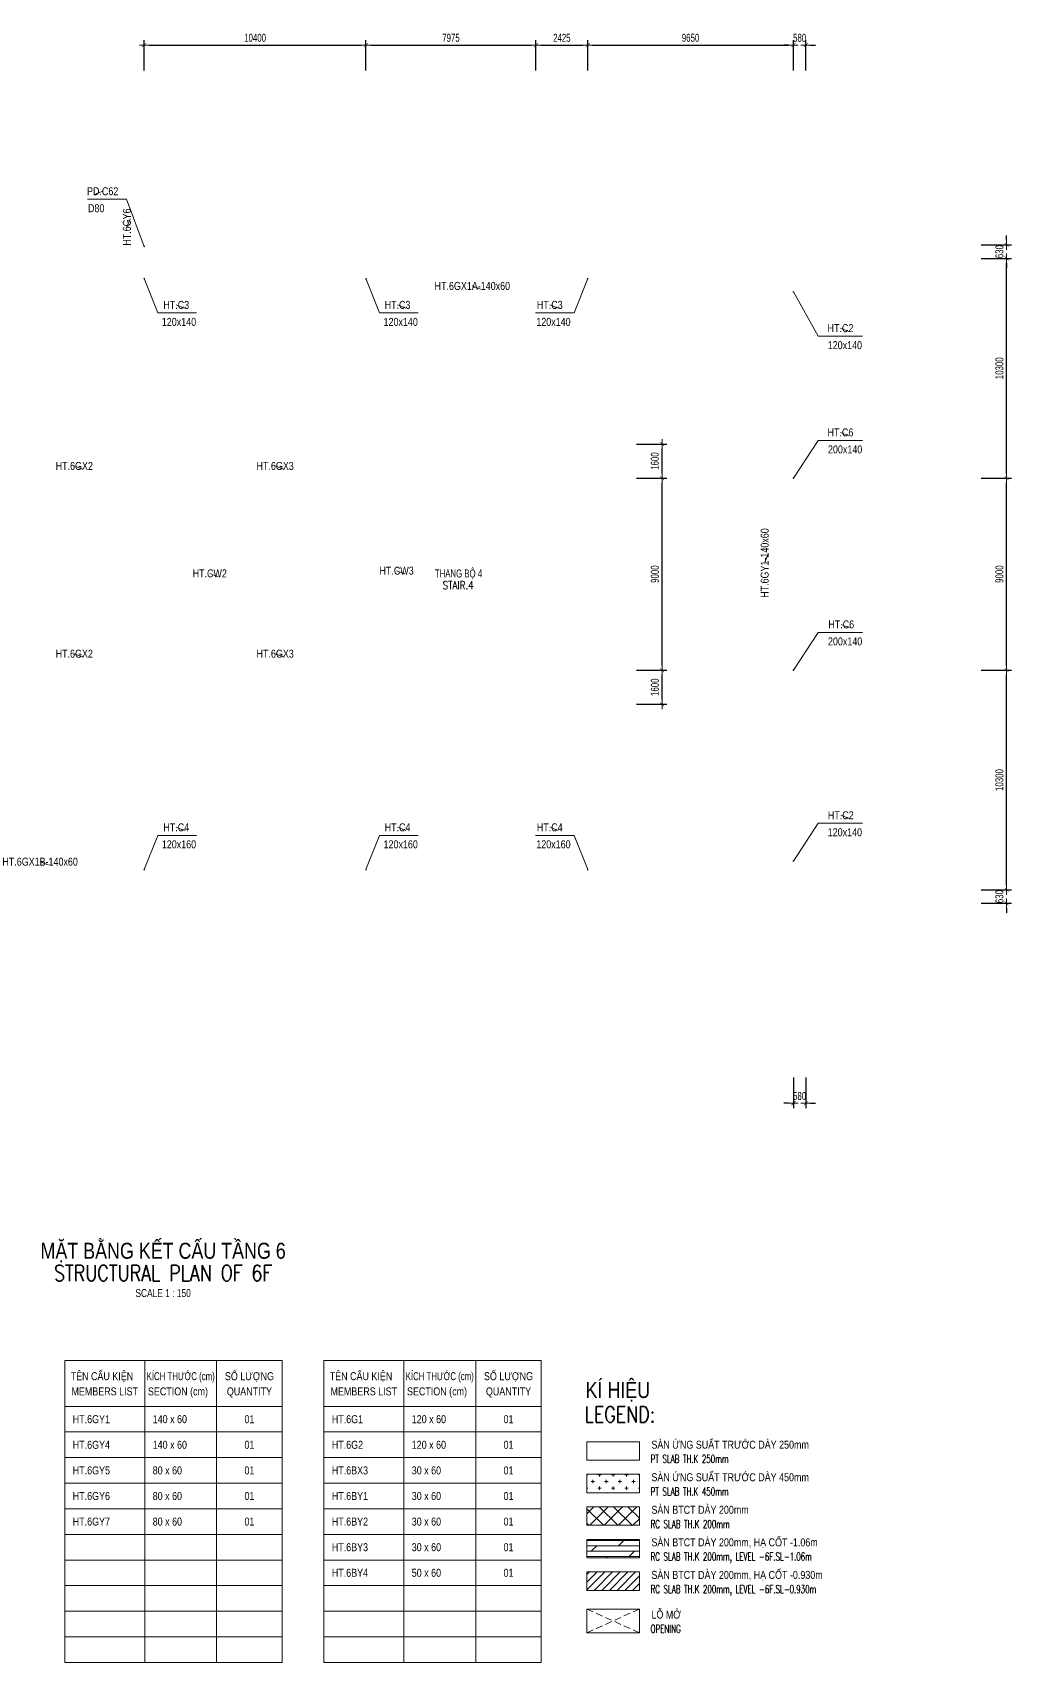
# Model space of a CAD drawing. Header units: millimetres. Extents: x 120969 to 201825, y -27310 to 49084.
# Drawn here: x 155913 to 201825, y -27310 to 49084 of the extents above; entities that cross this region are included whole.
import ezdxf
from ezdxf.enums import TextEntityAlignment as Align

# ---------------------------------------------------------------- set-up
doc = ezdxf.new("R2010")
doc.units = ezdxf.units.MM
doc.linetypes.add('DASHED2', pattern=[9.525, 6.35, -3.175])
doc.layers.get('Defpoints').update_dxf_attribs({"color": 151, "lineweight": 9})
for name, color, linetype, lineweight in [('$0$NDC_S_ANNO', 7, 'Continuous', 20), ('$0$NDC_S_DIM', 1, 'Continuous', 15), ('NDC_S_ANNO', 7, 'Continuous', 20), ('NDC_S_BEAM NAME', 7, 'Continuous', 9), ('NDC_S_COLUMN NAME', 7, 'Continuous', 9), ('NDC_S_DIM', 1, 'Continuous', 15), ('NDC_S_ENG TEXT', 2, 'Continuous', 20), ('NDC_S_ENG TITLE', 3, 'Continuous', 20), ('NDC_S_HATCH MATERIAL', 8, 'Continuous', 13), ('NDC_S_LEADER', 1, 'Continuous', 15), ('NDC_S_OPENING', 9, 'DASHED2', 13), ('NDC_S_SLAB', 2, 'Continuous', 20), ('NDC_S_TEXT SYMBOL', 7, 'Continuous', 20), ('NDC_S_VN TEXT', 7, 'Continuous', 20), ('NDC_S_VN TITLE', 6, 'Continuous', 35), ('NDC_Table', 3, 'Continuous', 20)]:
    doc.layers.add(name, color=color, linetype=linetype, lineweight=lineweight)
doc.styles.add('$0$ARIAL', font='arial.ttf', dxfattribs={"width": 0.8})
doc.styles.add('$0$NDC_DIM', font='', dxfattribs={"width": 0.75})
doc.styles.add('$0$NDC_EN TXT', font='romans.shx', dxfattribs={"width": 0.8})
doc.styles.add('NDC_ANNO', font='', dxfattribs={"width": 0.8})
doc.styles.add('NDC_BAR 2', font='romans.shx', dxfattribs={"width": 0.8})
doc.styles.add('NDC_DIM', font='', dxfattribs={"width": 0.75})
doc.styles.add('NDC_EN TXT', font='romans.shx', dxfattribs={"width": 0.8})
doc.styles.add('NDC_VIE TXT', font='arial.ttf', dxfattribs={"width": 0.8})
doc.styles.get('$0$NDC_DIM').set_extended_font_data('Dotum')
doc.styles.get('NDC_ANNO').set_extended_font_data('Dotum')
doc.styles.get('NDC_DIM').set_extended_font_data('Dotum')
doc.dimstyles.new('$0$NDC_dim_iso', dxfattribs={"dimtxt": 2.5, "dimasz": 1, "dimexe": 1.5, "dimexo": 2.5, "dimgap": 1, "dimtad": 1, "dimdec": 0, "dimzin": 0, "dimdsep": 46, "dimtxsty": '$0$NDC_DIM', "dimblk": '$0$DIMMARK', "dimcen": 0.09, "dimdle": 1.2, "dimclrd": 1, "dimclre": 1, "dimclrt": 3, "dimadec": 0, "dimazin": 0, "dimtfac": 1, "dimtdec": 0, "dimtix": 1, "dimtofl": 0, "dimtmove": 0, "dimatfit": 3, "dimfxl": 8, "dimfxlon": 1, "dimtolj": 1, "dimtzin": 0, "dimarcsym": 0})
doc.dimstyles.new('NDC_dim_150', dxfattribs={"dimscale": 150, "dimtxt": 2.5, "dimasz": 1.5, "dimexe": 1.5, "dimexo": 2.5, "dimgap": 1, "dimtad": 1, "dimdec": 0, "dimzin": 0, "dimdsep": 46, "dimtxsty": 'NDC_DIM', "dimblk": 'DIMMARK', "dimcen": 0.09, "dimdle": 1.2, "dimclrd": 1, "dimclre": 1, "dimclrt": 3, "dimadec": 0, "dimazin": 0, "dimtfac": 1, "dimtdec": 0, "dimtix": 1, "dimtofl": 0, "dimtmove": 0, "dimatfit": 3, "dimfxl": 8, "dimfxlon": 1, "dimtolj": 1, "dimtzin": 0, "dimarcsym": 0})
doc.dimstyles.new('NDC_dim_200', dxfattribs={"dimscale": 200, "dimtxt": 2.5, "dimasz": 1.5, "dimexe": 1.5, "dimexo": 2.5, "dimgap": 1, "dimtad": 1, "dimdec": 0, "dimzin": 0, "dimdsep": 46, "dimtxsty": 'NDC_DIM', "dimblk": 'DIMMARK', "dimcen": 0.09, "dimdle": 1.2, "dimclrd": 1, "dimclre": 1, "dimclrt": 3, "dimadec": 0, "dimazin": 0, "dimtfac": 1, "dimtdec": 0, "dimtix": 1, "dimtofl": 0, "dimtmove": 0, "dimatfit": 3, "dimfxl": 6, "dimfxlon": 1, "dimtolj": 1, "dimtzin": 0, "dimarcsym": 0})

# ---------------------------------------------------------------- blocks, each defined once
blk = doc.blocks.new('Drawing name_symbol')
at = {"layer": 'NDC_S_ENG TITLE', "style": 'NDC_EN TXT', "width": 0.8}
blk.add_attdef('SECTDET1', text='', height=5, dxfattribs=at).set_placement((0, 1.01), align=Align.CENTER)
at = {"layer": 'NDC_S_TEXT SYMBOL', "lineweight": 25, "style": 'NDC_ANNO', "width": 0.8}
blk.add_attdef('SSCALE', text='', height=2.5, dxfattribs=at).set_placement((0, -4), align=Align.CENTER)
at = {"layer": 'NDC_S_VN TITLE', "style": 'NDC_VIE TXT', "width": 0.8}
blk.add_attdef('SECTDET2', text='', height=5, dxfattribs=at).set_placement((0, 7.97), align=Align.CENTER)
blk = doc.blocks.new('$0$DIMMARK')
at = {"layer": '$0$NDC_S_DIM', "color": 1}
blk.add_line((-1.5, 0), (1, 0), dxfattribs=at)
at = {"layer": '$0$NDC_S_DIM', "color": 2, "const_width": 0.1}
blk.add_lwpolyline([(-0.42, -0.42), (0.42, 0.42)], dxfattribs=at)
blk = doc.blocks.new('DIMMARK')
at = {"layer": 'NDC_S_DIM', "color": 1}
blk.add_line((-1.5, 0), (1, 0), dxfattribs=at)
at = {"layer": 'NDC_S_DIM', "color": 2, "const_width": 0.1}
blk.add_lwpolyline([(-0.42, -0.42), (0.42, 0.42)], dxfattribs=at)
blk = doc.blocks.new('*D224')
at = {"layer": 'Defpoints', "color": 0, "ltscale": 100, "transparency": 16777216}
for p in [(171550, 48500), (161150, 43304), (171550, 42626)]:
    blk.add_point(p, dxfattribs=at)
at = {"layer": 'NDC_S_DIM', "color": 1, "lineweight": -2, "ltscale": 100, "transparency": 16777216}
for p, q in [((161150, 47300), (161150, 48725)), ((161375, 48500), (171325, 48500)), ((171550, 47300), (171550, 48725))]:
    blk.add_line(p, q, dxfattribs=at)
at = {"layer": 'NDC_S_DIM', "color": 1, "lineweight": -2, "ltscale": 100, "transparency": 16777216, "xscale": 225, "yscale": 225, "zscale": 225, "rotation": 180}
blk.add_blockref('DIMMARK', (161150, 48500), dxfattribs=at)
at = {"layer": 'NDC_S_DIM', "color": 1, "lineweight": -2, "ltscale": 100, "transparency": 16777216, "xscale": 225, "yscale": 225, "zscale": 225}
blk.add_blockref('DIMMARK', (171550, 48500), dxfattribs=at)
at = {"layer": 'NDC_S_DIM', "color": 3, "ltscale": 100, "transparency": 16777216, "insert": (166350, 48838), "char_height": 375, "attachment_point": 5, "style": 'NDC_DIM'}
blk.add_mtext('\\A1;10400', dxfattribs=at)
blk = doc.blocks.new('*D225')
at = {"layer": 'Defpoints', "color": 0, "ltscale": 100, "transparency": 16777216}
for p in [(179525, 48500), (171550, 46607), (179525, 46607)]:
    blk.add_point(p, dxfattribs=at)
at = {"layer": 'NDC_S_DIM', "color": 1, "lineweight": -2, "ltscale": 100, "transparency": 16777216}
for p, q in [((171550, 47300), (171550, 48725)), ((171775, 48500), (179300, 48500)), ((179525, 47300), (179525, 48725))]:
    blk.add_line(p, q, dxfattribs=at)
at = {"layer": 'NDC_S_DIM', "color": 1, "lineweight": -2, "ltscale": 100, "transparency": 16777216, "xscale": 225, "yscale": 225, "zscale": 225, "rotation": 180}
blk.add_blockref('DIMMARK', (171550, 48500), dxfattribs=at)
at = {"layer": 'NDC_S_DIM', "color": 1, "lineweight": -2, "ltscale": 100, "transparency": 16777216, "xscale": 225, "yscale": 225, "zscale": 225}
blk.add_blockref('DIMMARK', (179525, 48500), dxfattribs=at)
at = {"layer": 'NDC_S_DIM', "color": 3, "ltscale": 100, "transparency": 16777216, "insert": (175537, 48838), "char_height": 375, "attachment_point": 5, "style": 'NDC_DIM'}
blk.add_mtext('\\A1;7975', dxfattribs=at)
blk = doc.blocks.new('*D226')
at = {"layer": 'Defpoints', "color": 0, "ltscale": 100, "transparency": 16777216}
for p in [(181950, 48500), (179525, 46607), (181950, 46607)]:
    blk.add_point(p, dxfattribs=at)
at = {"layer": 'NDC_S_DIM', "color": 1, "lineweight": -2, "ltscale": 100, "transparency": 16777216}
for p, q in [((179525, 47300), (179525, 48725)), ((179750, 48500), (181725, 48500)), ((181950, 47300), (181950, 48725))]:
    blk.add_line(p, q, dxfattribs=at)
at = {"layer": 'NDC_S_DIM', "color": 1, "lineweight": -2, "ltscale": 100, "transparency": 16777216, "xscale": 225, "yscale": 225, "zscale": 225, "rotation": 180}
blk.add_blockref('DIMMARK', (179525, 48500), dxfattribs=at)
at = {"layer": 'NDC_S_DIM', "color": 1, "lineweight": -2, "ltscale": 100, "transparency": 16777216, "xscale": 225, "yscale": 225, "zscale": 225}
blk.add_blockref('DIMMARK', (181950, 48500), dxfattribs=at)
at = {"layer": 'NDC_S_DIM', "color": 3, "ltscale": 100, "transparency": 16777216, "insert": (180737, 48838), "char_height": 375, "attachment_point": 5, "style": 'NDC_DIM'}
blk.add_mtext('\\A1;2425', dxfattribs=at)
blk = doc.blocks.new('*D227')
at = {"layer": 'Defpoints', "color": 0, "ltscale": 100, "transparency": 16777216}
for p in [(191600, 48500), (181950, 46828), (191600, 46828)]:
    blk.add_point(p, dxfattribs=at)
at = {"layer": 'NDC_S_DIM', "color": 1, "lineweight": -2, "ltscale": 100, "transparency": 16777216}
for p, q in [((181950, 47300), (181950, 48725)), ((182175, 48500), (191375, 48500)), ((191600, 47300), (191600, 48725))]:
    blk.add_line(p, q, dxfattribs=at)
at = {"layer": 'NDC_S_DIM', "color": 1, "lineweight": -2, "ltscale": 100, "transparency": 16777216, "xscale": 225, "yscale": 225, "zscale": 225, "rotation": 180}
blk.add_blockref('DIMMARK', (181950, 48500), dxfattribs=at)
at = {"layer": 'NDC_S_DIM', "color": 1, "lineweight": -2, "ltscale": 100, "transparency": 16777216, "xscale": 225, "yscale": 225, "zscale": 225}
blk.add_blockref('DIMMARK', (191600, 48500), dxfattribs=at)
at = {"layer": 'NDC_S_DIM', "color": 3, "ltscale": 100, "transparency": 16777216, "insert": (186775, 48838), "char_height": 375, "attachment_point": 5, "style": 'NDC_DIM'}
blk.add_mtext('\\A1;9650', dxfattribs=at)
blk = doc.blocks.new('*D228')
at = {"layer": 'Defpoints', "color": 0, "ltscale": 100, "transparency": 16777216}
for p in [(192180, 48500), (191600, 46828), (192180, 37200)]:
    blk.add_point(p, dxfattribs=at)
at = {"layer": 'NDC_S_DIM', "color": 1, "lineweight": -2, "ltscale": 100, "transparency": 16777216}
for p, q in [((191375, 48500), (191150, 48500)), ((191600, 47300), (191600, 48725)), ((192180, 47300), (192180, 48725)), ((192405, 48500), (192630, 48500))]:
    blk.add_line(p, q, dxfattribs=at)
at = {"layer": 'NDC_S_DIM', "color": 1, "lineweight": -2, "ltscale": 100, "transparency": 16777216, "xscale": 225, "yscale": 225, "zscale": 225}
blk.add_blockref('DIMMARK', (191600, 48500), dxfattribs=at)
at = {"layer": 'NDC_S_DIM', "color": 1, "lineweight": -2, "ltscale": 100, "transparency": 16777216, "xscale": 225, "yscale": 225, "zscale": 225, "rotation": 180}
blk.add_blockref('DIMMARK', (192180, 48500), dxfattribs=at)
at = {"layer": 'NDC_S_DIM', "color": 3, "ltscale": 100, "transparency": 16777216, "insert": (191890, 48838), "char_height": 375, "attachment_point": 5, "style": 'NDC_DIM'}
blk.add_mtext('\\A1;580', dxfattribs=at)
blk = doc.blocks.new('*D229')
at = {"layer": 'Defpoints', "color": 0, "ltscale": 100, "transparency": 16777216}
for p in [(188321, 8900), (201600, 8900), (188571, 8270)]:
    blk.add_point(p, dxfattribs=at)
at = {"layer": 'NDC_S_DIM', "color": 1, "lineweight": -2, "ltscale": 100, "transparency": 16777216}
for p, q in [((201600, 9125), (201600, 9350)), ((200400, 8900), (201825, 8900)), ((200400, 8270), (201825, 8270)), ((201600, 8045), (201600, 7820))]:
    blk.add_line(p, q, dxfattribs=at)
at = {"layer": 'NDC_S_DIM', "color": 1, "lineweight": -2, "ltscale": 100, "transparency": 16777216, "xscale": 225, "yscale": 225, "zscale": 225}
for p, rotation in [((201600, 8900), 270), ((201600, 8270), 90)]:
    blk.add_blockref('DIMMARK', p, dxfattribs=dict(at, rotation=rotation))
at = {"layer": 'NDC_S_DIM', "color": 3, "ltscale": 100, "transparency": 16777216, "insert": (201262, 8585), "char_height": 375, "attachment_point": 5, "rotation": 90, "style": 'NDC_DIM'}
blk.add_mtext('\\A1;630', dxfattribs=at)
blk = doc.blocks.new('*D230')
at = {"layer": 'Defpoints', "color": 0, "ltscale": 100, "transparency": 16777216}
for p in [(197642, 19200), (201600, 19200), (188321, 8900)]:
    blk.add_point(p, dxfattribs=at)
at = {"layer": 'NDC_S_DIM', "color": 1, "lineweight": -2, "ltscale": 100, "transparency": 16777216}
for p, q in [((200400, 19200), (201825, 19200)), ((201600, 9125), (201600, 18975)), ((200400, 8900), (201825, 8900))]:
    blk.add_line(p, q, dxfattribs=at)
at = {"layer": 'NDC_S_DIM', "color": 1, "lineweight": -2, "ltscale": 100, "transparency": 16777216, "xscale": 225, "yscale": 225, "zscale": 225}
for p, rotation in [((201600, 19200), 90), ((201600, 8900), 270)]:
    blk.add_blockref('DIMMARK', p, dxfattribs=dict(at, rotation=rotation))
at = {"layer": 'NDC_S_DIM', "color": 3, "ltscale": 100, "transparency": 16777216, "insert": (201262, 14050), "char_height": 375, "attachment_point": 5, "rotation": 90, "style": 'NDC_DIM'}
blk.add_mtext('\\A1;10300', dxfattribs=at)
blk = doc.blocks.new('*D231')
at = {"layer": 'Defpoints', "color": 0, "ltscale": 100, "transparency": 16777216}
for p in [(196143, 28200), (201600, 28200), (197642, 19200)]:
    blk.add_point(p, dxfattribs=at)
at = {"layer": 'NDC_S_DIM', "color": 1, "lineweight": -2, "ltscale": 100, "transparency": 16777216}
for p, q in [((200400, 28200), (201825, 28200)), ((201600, 19425), (201600, 27975)), ((200400, 19200), (201825, 19200))]:
    blk.add_line(p, q, dxfattribs=at)
at = {"layer": 'NDC_S_DIM', "color": 1, "lineweight": -2, "ltscale": 100, "transparency": 16777216, "xscale": 225, "yscale": 225, "zscale": 225}
for p, rotation in [((201600, 28200), 90), ((201600, 19200), 270)]:
    blk.add_blockref('DIMMARK', p, dxfattribs=dict(at, rotation=rotation))
at = {"layer": 'NDC_S_DIM', "color": 3, "ltscale": 100, "transparency": 16777216, "insert": (201262, 23700), "char_height": 375, "attachment_point": 5, "rotation": 90, "style": 'NDC_DIM'}
blk.add_mtext('\\A1;9000', dxfattribs=at)
blk = doc.blocks.new('*D232')
at = {"layer": 'Defpoints', "color": 0, "ltscale": 100, "transparency": 16777216}
for p in [(196143, 38500), (201600, 38500), (196143, 28200)]:
    blk.add_point(p, dxfattribs=at)
at = {"layer": 'NDC_S_DIM', "color": 1, "lineweight": -2, "ltscale": 100, "transparency": 16777216}
for p, q in [((200400, 38500), (201825, 38500)), ((201600, 28425), (201600, 38275)), ((200400, 28200), (201825, 28200))]:
    blk.add_line(p, q, dxfattribs=at)
at = {"layer": 'NDC_S_DIM', "color": 1, "lineweight": -2, "ltscale": 100, "transparency": 16777216, "xscale": 225, "yscale": 225, "zscale": 225}
for p, rotation in [((201600, 38500), 90), ((201600, 28200), 270)]:
    blk.add_blockref('DIMMARK', p, dxfattribs=dict(at, rotation=rotation))
at = {"layer": 'NDC_S_DIM', "color": 3, "ltscale": 100, "transparency": 16777216, "insert": (201262, 33350), "char_height": 375, "attachment_point": 5, "rotation": 90, "style": 'NDC_DIM'}
blk.add_mtext('\\A1;10300', dxfattribs=at)
blk = doc.blocks.new('*D233')
at = {"layer": 'Defpoints', "color": 0, "ltscale": 100, "transparency": 16777216}
for p in [(188311, 39130), (201600, 39130), (196143, 38500)]:
    blk.add_point(p, dxfattribs=at)
at = {"layer": 'NDC_S_DIM', "color": 1, "lineweight": -2, "ltscale": 100, "transparency": 16777216}
for p, q in [((200400, 39130), (201825, 39130)), ((201600, 39355), (201600, 39580)), ((200400, 38500), (201825, 38500)), ((201600, 38275), (201600, 38050))]:
    blk.add_line(p, q, dxfattribs=at)
at = {"layer": 'NDC_S_DIM', "color": 1, "lineweight": -2, "ltscale": 100, "transparency": 16777216, "xscale": 225, "yscale": 225, "zscale": 225}
for p, rotation in [((201600, 39130), 270), ((201600, 38500), 90)]:
    blk.add_blockref('DIMMARK', p, dxfattribs=dict(at, rotation=rotation))
at = {"layer": 'NDC_S_DIM', "color": 3, "ltscale": 100, "transparency": 16777216, "insert": (201262, 38815), "char_height": 375, "attachment_point": 5, "rotation": 90, "style": 'NDC_DIM'}
blk.add_mtext('\\A1;630', dxfattribs=at)
blk = doc.blocks.new('*D237')
at = {"layer": 'Defpoints', "color": 0, "ltscale": 100, "transparency": 16777216}
for p in [(181350, 19200), (185438, 19200), (181350, 17600)]:
    blk.add_point(p, dxfattribs=at)
at = {"layer": 'NDC_S_DIM', "color": 1, "lineweight": -2, "ltscale": 100, "transparency": 16777216}
for p, q in [((184238, 19200), (185663, 19200)), ((185438, 17825), (185438, 18975)), ((184238, 17600), (185663, 17600))]:
    blk.add_line(p, q, dxfattribs=at)
at = {"layer": 'NDC_S_DIM', "color": 1, "lineweight": -2, "ltscale": 100, "transparency": 16777216, "xscale": 225, "yscale": 225, "zscale": 225}
for p, rotation in [((185438, 19200), 90), ((185438, 17600), 270)]:
    blk.add_blockref('DIMMARK', p, dxfattribs=dict(at, rotation=rotation))
at = {"layer": 'NDC_S_DIM', "color": 3, "ltscale": 100, "transparency": 16777216, "insert": (185100, 18400), "char_height": 375, "attachment_point": 5, "rotation": 90, "style": 'NDC_DIM'}
blk.add_mtext('\\A1;1600', dxfattribs=at)
blk = doc.blocks.new('*D238')
at = {"layer": 'Defpoints', "color": 0, "ltscale": 100, "transparency": 16777216}
for p in [(181350, 28200), (185438, 28200), (181350, 19200)]:
    blk.add_point(p, dxfattribs=at)
at = {"layer": 'NDC_S_DIM', "color": 1, "lineweight": -2, "ltscale": 100, "transparency": 16777216}
for p, q in [((184238, 28200), (185663, 28200)), ((185438, 19425), (185438, 27975)), ((184238, 19200), (185663, 19200))]:
    blk.add_line(p, q, dxfattribs=at)
at = {"layer": 'NDC_S_DIM', "color": 1, "lineweight": -2, "ltscale": 100, "transparency": 16777216, "xscale": 225, "yscale": 225, "zscale": 225}
for p, rotation in [((185438, 28200), 90), ((185438, 19200), 270)]:
    blk.add_blockref('DIMMARK', p, dxfattribs=dict(at, rotation=rotation))
at = {"layer": 'NDC_S_DIM', "color": 3, "ltscale": 100, "transparency": 16777216, "insert": (185100, 23700), "char_height": 375, "attachment_point": 5, "rotation": 90, "style": 'NDC_DIM'}
blk.add_mtext('\\A1;9000', dxfattribs=at)
blk = doc.blocks.new('*D239')
at = {"layer": 'Defpoints', "color": 0, "ltscale": 100, "transparency": 16777216}
for p in [(181350, 29800), (185438, 29800), (181350, 28200)]:
    blk.add_point(p, dxfattribs=at)
at = {"layer": 'NDC_S_DIM', "color": 1, "lineweight": -2, "ltscale": 100, "transparency": 16777216}
for p, q in [((184238, 29800), (185663, 29800)), ((185438, 28425), (185438, 29575)), ((184238, 28200), (185663, 28200))]:
    blk.add_line(p, q, dxfattribs=at)
at = {"layer": 'NDC_S_DIM', "color": 1, "lineweight": -2, "ltscale": 100, "transparency": 16777216, "xscale": 225, "yscale": 225, "zscale": 225}
for p, rotation in [((185438, 29800), 90), ((185438, 28200), 270)]:
    blk.add_blockref('DIMMARK', p, dxfattribs=dict(at, rotation=rotation))
at = {"layer": 'NDC_S_DIM', "color": 3, "ltscale": 100, "transparency": 16777216, "insert": (185100, 29000), "char_height": 375, "attachment_point": 5, "rotation": 90, "style": 'NDC_DIM'}
blk.add_mtext('\\A1;1600', dxfattribs=at)
blk = doc.blocks.new('*D240')
at = {"layer": 'Defpoints', "color": 0, "ltscale": 100, "transparency": 16777216}
for p in [(191600, 13343), (192180, 13343), (192180, -1100)]:
    blk.add_point(p, dxfattribs=at)
at = {"layer": 'NDC_S_DIM', "color": 1, "lineweight": -2, "ltscale": 100, "transparency": 16777216}
for p, q in [((191600, 100), (191600, -1325)), ((192180, 100), (192180, -1325)), ((191375, -1100), (191150, -1100)), ((192405, -1100), (192630, -1100))]:
    blk.add_line(p, q, dxfattribs=at)
at = {"layer": 'NDC_S_DIM', "color": 1, "lineweight": -2, "ltscale": 100, "transparency": 16777216, "xscale": 225, "yscale": 225, "zscale": 225}
blk.add_blockref('DIMMARK', (191600, -1100), dxfattribs=at)
at = {"layer": 'NDC_S_DIM', "color": 1, "lineweight": -2, "ltscale": 100, "transparency": 16777216, "xscale": 225, "yscale": 225, "zscale": 225, "rotation": 180}
blk.add_blockref('DIMMARK', (192180, -1100), dxfattribs=at)
at = {"layer": 'NDC_S_DIM', "color": 3, "ltscale": 100, "transparency": 16777216, "insert": (191890, -762), "char_height": 375, "attachment_point": 5, "style": 'NDC_DIM'}
blk.add_mtext('\\A1;580', dxfattribs=at)
blk = doc.blocks.new('*U10')
at = {"layer": '$0$NDC_S_ANNO', "ltscale": 0.8, "style": '$0$ARIAL', "width": 0.8, "flags": 1}
blk.add_attdef('CHU_THICH', text='', height=2.5, dxfattribs=at).set_placement((0, 0), align=Align.MIDDLE_CENTER)
at = {"layer": '$0$NDC_S_ANNO', "ltscale": 0.8, "style": '$0$ARIAL', "width": 0.8}
blk.add_attdef('TEN', text='', height=2.5, dxfattribs=at).set_placement((-2.58, 1.03), align=Align.MIDDLE_CENTER)
at = {"layer": 'Defpoints'}
blk.add_leader([(0, 0), (-2.58, 1.03)], dimstyle='$0$NDC_dim_iso', override={"dimgap": 0.625, "dimtad": 0}, dxfattribs=at)
blk = doc.blocks.new('Name col F6-F8')
at = {"layer": 'NDC_S_COLUMN NAME'}
ref = blk.add_blockref('*U10', (7464, 34931), dxfattribs=dict(at, xscale=-150, yscale=150, zscale=150))
ref.add_attrib('TEN', 'PD.C61', dxfattribs={"layer": '$0$NDC_S_ANNO', "ltscale": 0.8, "height": 375, "style": '$0$ARIAL', "width": 0.8}).set_placement((7850, 35085), align=Align.MIDDLE_CENTER)
ref = blk.add_blockref('*U10', (17864, 34131), dxfattribs=dict(at, xscale=-150, yscale=150, zscale=150))
ref.add_attrib('TEN', 'PD.C61', dxfattribs={"layer": '$0$NDC_S_ANNO', "ltscale": 0.8, "height": 375, "style": '$0$ARIAL', "width": 0.8}).set_placement((18250, 34285), align=Align.MIDDLE_CENTER)
ref = blk.add_blockref('*U10', (28264, 32594), dxfattribs=dict(at, xscale=-150, yscale=150, zscale=150))
ref.add_attrib('TEN', 'PD.C62', dxfattribs={"layer": '$0$NDC_S_ANNO', "ltscale": 0.8, "height": 375, "style": '$0$ARIAL', "width": 0.8}).set_placement((28650, 32748), align=Align.MIDDLE_CENTER)
at = {"layer": 'NDC_S_COLUMN NAME', "xscale": 150, "yscale": 150, "zscale": 150}
for p, values in [((11702, 27267), {'TEN': 'HT.C3'}), ((22056, 27267), {'TEN': 'HT.C3'}), ((32489, 27267), {'TEN': 'HT.C3'}), ((42867, 27267), {'TEN': 'HT.C3'}), ((50009, 27267), {'TEN': 'HT.C3'}), ((2162, 26617), {'TEN': 'HT.C1'}), ((63645, 26176), {'TEN': 'HT.C2'}), ((2158, 21731), {'TEN': 'HT.C5'}), ((63642, 21290), {'TEN': 'HT.C6'}), ((2196, 12731), {'TEN': 'HT.C5'}), ((63679, 12290), {'TEN': 'HT.C6'}), ((2174, 3784), {'TEN': 'HT.C1'}), ((11702, 2778), {'TEN': 'HT.C4'}), ((22056, 2778), {'TEN': 'HT.C4'}), ((32489, 2778), {'TEN': 'HT.C4'}), ((42867, 2778), {'TEN': 'HT.C4'}), ((50009, 2778), {'TEN': 'HT.C4'}), ((63658, 3343), {'TEN': 'HT.C2'})]:
    blk.add_blockref('*U10', p, dxfattribs=at).add_auto_attribs(values)
at = {"layer": 'NDC_S_COLUMN NAME', "style": 'NDC_VIE TXT', "width": 0.8}
for s, p in [('D80', (7163, 34101)), ('D80', (17563, 33301)), ('D80', (27963, 31764)), ('120x140', (10625, 26437)), ('120x140', (21025, 26437)), ('120x140', (31425, 26437)), ('120x140', (41825, 26437)), ('120x140', (48991, 26437)), ('120x120', (1176, 25787)), ('120x140', (62660, 25346)), ('200x150', (1187, 20976)), ('200x140', (62671, 20460)), ('200x150', (1187, 11976)), ('200x140', (62671, 11460)), ('120x120', (1175, 2955)), ('120x160', (10625, 1949)), ('120x160', (21025, 1949)), ('120x160', (31425, 1949)), ('120x160', (41825, 1949)), ('120x160', (48991, 1949)), ('120x140', (62659, 2513))]:
    blk.add_text(s, height=375, dxfattribs=at).set_placement(p)
at = {"layer": 'NDC_S_LEADER', "ltscale": 100}
for points in [[(9800, 32500), (8969, 34708), (7146, 34708)], [(20200, 31700), (19369, 33908), (17546, 33908)], [(30600, 30163), (29769, 32371), (27946, 32371)], [(9800, 28650), (10431, 27044), (12254, 27044)], [(20200, 28650), (20831, 27044), (22654, 27044)], [(30600, 28650), (31231, 27044), (33054, 27044)], [(41000, 28650), (41631, 27044), (43454, 27044)], [(51400, 28650), (50769, 27044), (48946, 27044)], [(150, 28028), (981, 26394), (2804, 26394)], [(61050, 28028), (62215, 25953), (64288, 25953)], [(150, 19300), (981, 21508), (2804, 21508)], [(61050, 19300), (62215, 21067), (64288, 21067)], [(150, 10300), (981, 12508), (2804, 12508)], [(61050, 10300), (62215, 12067), (64288, 12067)], [(150, 1353), (981, 3562), (2804, 3562)], [(61050, 1353), (62215, 3120), (64288, 3120)], [(9800, 950), (10431, 2556), (12254, 2556)], [(20200, 950), (20831, 2556), (22654, 2556)], [(30600, 950), (31231, 2556), (33054, 2556)], [(41000, 950), (41631, 2556), (43454, 2556)], [(51400, 950), (50769, 2556), (48946, 2556)]]:
    blk.add_leader(points, dimstyle='NDC_dim_200', override={"dimgap": 1, "dimtad": 0, "dimldrblk": 'DotSmall'}, dxfattribs=at)

msp = doc.modelspace()

# ---------------------------------------------------------------- hatches: boundary and pattern name
at = {"layer": 'NDC_S_HATCH MATERIAL', "ltscale": 100}
h = msp.add_hatch(dxfattribs=at)
h.set_pattern_fill('CROSS', color=256, scale=50)
h.set_pattern_definition([(0, (-22043.23, -10259.27), (317.5, 317.5), [158.75, -476.25]), (90, (-21963.86, -10338.65), (-317.5, 317.5), [158.75, -476.25])])
h.paths.add_polyline_path([(181914.6, -18490.2), (181914.6, -19354.3), (184372.9, -19354.3), (184372.9, -18490.2)])
h = msp.add_hatch(dxfattribs=at)
h.set_pattern_fill('ANSI37', color=256, scale=150)
h.set_pattern_definition([(45, (-13965.4, -16184.8), (-336.7596, 336.7596), []), (135, (-13965.4, -16184.8), (-336.7596, -336.7596), [])])
h.paths.add_polyline_path([(181914.6, -20016.2), (181914.6, -20880.3), (184372.9, -20880.3), (184372.9, -20016.2)])
h = msp.add_hatch(dxfattribs=at)
h.set_pattern_fill('DOLMIT', color=256, scale=40)
h.paths.add_polyline_path([(181914.6, -21542.2), (184372.9, -21542.2), (184372.9, -22406.3), (181914.6, -22406.3)])
h = msp.add_hatch(dxfattribs=at)
h.set_pattern_fill('ANSI31', color=256, scale=80)
h.paths.add_polyline_path([(184372.9, -23068.2), (181914.6, -23068.2), (181914.6, -23932.3), (184372.9, -23932.3)])

# ---------------------------------------------------------------- linework, layer by layer
at = {"layer": 'NDC_S_OPENING', "ltscale": 50}
for p, q in [((181914.6, -24809.2), (184372.9, -25917.4)), ((181914.6, -25917.4), (184372.9, -24809.2))]:
    msp.add_line(p, q, dxfattribs=at)
at = {"layer": 'NDC_S_SLAB'}
for points in [[(181914.6, -16964.2), (184372.9, -16964.2), (184372.9, -17828.3), (181914.6, -17828.3)], [(181914.6, -18490.2), (184372.9, -18490.2), (184372.9, -19354.3), (181914.6, -19354.3)], [(181914.6, -20016.2), (184372.9, -20016.2), (184372.9, -20880.3), (181914.6, -20880.3)], [(181914.6, -21542.2), (184372.9, -21542.2), (184372.9, -22406.3), (181914.6, -22406.3)], [(181914.6, -23068.2), (184372.9, -23068.2), (184372.9, -23932.3), (181914.6, -23932.3)], [(181914.6, -24809.2), (184372.9, -24809.2), (184372.9, -25917.4), (181914.6, -25917.4)]]:
    msp.add_lwpolyline(points, close=True, dxfattribs=at)
at = {"layer": 'NDC_Table'}
for p, q in [((157422, -13165.8), (157422, -27310)), ((157422, -13165.8), (167622, -13165.8)), ((161172, -13165.8), (161172, -27310)), ((164547, -13165.8), (164547, -27310)), ((167622, -13165.8), (167622, -27310)), ((169573, -13165.8), (169573, -27310)), ((169573, -13165.8), (179773, -13165.8)), ((173323, -13165.8), (173323, -27310)), ((176698, -13165.8), (176698, -27310)), ((179773, -13165.8), (179773, -27310)), ((157422, -15310), (167622, -15310)), ((169573, -15310), (179773, -15310)), ((157422, -16510), (167622, -16510)), ((169573, -16510), (179773, -16510)), ((157422, -17710), (167622, -17710)), ((169573, -17710), (179773, -17710)), ((157422, -18910), (167622, -18910)), ((169573, -18910), (179773, -18910)), ((157422, -20110), (167622, -20110)), ((169573, -20110), (179773, -20110)), ((157422, -21310), (167622, -21310)), ((169573, -21310), (179773, -21310)), ((157422, -22510), (167622, -22510)), ((169573, -22510), (179773, -22510)), ((157422, -23710), (167622, -23710)), ((169573, -23710), (179773, -23710)), ((157422, -24910), (167622, -24910)), ((169573, -24910), (179773, -24910)), ((157422, -26110), (167622, -26110)), ((169573, -26110), (179773, -26110)), ((157422, -27310), (167622, -27310)), ((169573, -27310), (179773, -27310))]:
    msp.add_line(p, q, dxfattribs=at)

# ---------------------------------------------------------------- block references
at = {"layer": 'NDC_S_ANNO', "xscale": 150, "yscale": 150, "zscale": 150}
msp.add_blockref('Drawing name_symbol', (162036.3, -9585.1), dxfattribs=at).add_auto_attribs({'SECTDET1': 'STRUCTURAL PLAN OF 6F', 'SECTDET2': 'MẶT BẰNG KẾT CẤU TẦNG 6', 'SSCALE': 'SCALE 1 : 150'})
at = {"layer": 'NDC_S_BEAM NAME', "xscale": 150, "yscale": 150, "zscale": 150, "rotation": 90}
for p, values in [((160489, 40354.2), {'TEN': 'HT.6GY6'}), ((190405.4, 24606.3), {'TEN': 'HT.6GY1-140x60'})]:
    msp.add_blockref('*U10', p, dxfattribs=at).add_auto_attribs(values)
at = {"layer": 'NDC_S_BEAM NAME', "xscale": 150, "yscale": 150, "zscale": 150}
for p, values in [((176925.9, 37054.8), {'TEN': 'HT.6GX1A-140x60'}), ((158255.2, 28617.2), {'TEN': 'HT.6GX2'}), ((167677.2, 28617.2), {'TEN': 'HT.6GX3'}), ((164610.2, 23581.2), {'TEN': 'HT.CW2'}), ((173372.8, 23706.7), {'TEN': 'HT.CW3'}), ((158255.2, 19817.2), {'TEN': 'HT.6GX2'}), ((167677.2, 19817.2), {'TEN': 'HT.6GX3'}), ((156653.8, 10067.2), {'TEN': 'HT.6GX1B-140x60'})]:
    msp.add_blockref('*U10', p, dxfattribs=at).add_auto_attribs(values)
at = {"layer": 'NDC_S_VN TEXT'}
msp.add_blockref('Name col F6-F8', (130550, 8900), dxfattribs=at)

# ---------------------------------------------------------------- texts
at = {"layer": 'NDC_S_ENG TEXT', "style": '$0$NDC_EN TXT'}
for s, height, width, p in [('LEGEND:', 750, 0.8, (181800.2, -16059.5)), ('PT SLAB TH.K 250mm', 375, 0.65, (184901.7, -17961)), ('PT SLAB TH.K 450mm', 375, 0.65, (184901.7, -19487)), ('RC SLAB TH.K 200mm', 375, 0.65, (184901.7, -21013)), ('RC SLAB TH.K 200mm, LEVEL -6F.SL-1.06m', 375, 0.65, (184901.7, -22539)), ('RC SLAB TH.K 200mm, LEVEL -6F.SL-0.930m', 375, 0.65, (184901.7, -24065)), ('OPENING', 375, 0.65, (184901.7, -25923.9))]:
    msp.add_text(s, height=height, dxfattribs=dict(at, width=width)).set_placement(p)
at = {"layer": 'NDC_S_VN TEXT'}
for s, style, width, p in [('THANG BỘ 4', 'NDC_VIE TXT', 0.7, (174779.5, 23543.7)), ('STAIR.4', 'NDC_BAR 2', 0.8, (175147.3, 22990.7)), ('SÀN ỨNG SUẤT TRƯỚC DÀY 250mm', 'NDC_VIE TXT', 0.8, (184940, -17292.2)), ('SÀN ỨNG SUẤT TRƯỚC DÀY 450mm', 'NDC_VIE TXT', 0.8, (184940, -18818.2)), ('SÀN BTCT DÀY 200mm', 'NDC_VIE TXT', 0.8, (184940, -20344.2)), ('SÀN BTCT DÀY 200mm, HẠ CỐT -1.06m', 'NDC_VIE TXT', 0.8, (184940, -21870.2)), ('SÀN BTCT DÀY 200mm, HẠ CỐT -0.930m', 'NDC_VIE TXT', 0.8, (184940, -23396.2)), ('LỖ MỞ', 'NDC_VIE TXT', 0.8, (184940, -25255.1))]:
    msp.add_text(s, height=375, dxfattribs=dict(at, style=style, width=width)).set_placement(p)
at = {"layer": 'NDC_S_VN TEXT', "style": 'NDC_VIE TXT'}
for s, width, p in [('TÊN CẤU KIỆN', 0.8, (159165.7, -13893.7)), ('KÍCH THƯỚC (cm)', 0.7, (162859.5, -13893.7)), ('SỐ LƯỢNG', 0.8, (166084.5, -13893.7)), ('TÊN CẤU KIỆN', 0.8, (171316.7, -13893.7)), ('KÍCH THƯỚC (cm)', 0.7, (175010.5, -13893.7)), ('SỐ LƯỢNG', 0.8, (178235.5, -13893.7)), ('MEMBERS LIST', 0.8, (159297, -14607.1)), ('SECTION (cm)', 0.8, (162731.5, -14607.1)), ('QUANTITY', 0.8, (166084.5, -14607.1)), ('MEMBERS LIST', 0.8, (171448, -14607.1)), ('SECTION (cm)', 0.8, (174882.5, -14607.1)), ('QUANTITY', 0.8, (178235.5, -14607.1)), ('01', 0.8, (166084.5, -15910)), ('01', 0.8, (178235.5, -15910)), ('01', 0.8, (166084.5, -17110)), ('01', 0.8, (178235.5, -17110)), ('01', 0.8, (166084.5, -18310)), ('01', 0.8, (178235.5, -18310)), ('01', 0.8, (166084.5, -19510)), ('01', 0.8, (178235.5, -19510)), ('01', 0.8, (166084.5, -20710)), ('01', 0.8, (178235.5, -20710)), ('01', 0.8, (178235.5, -21910)), ('01', 0.8, (178235.5, -23110))]:
    msp.add_text(s, height=375, dxfattribs=dict(at, width=width)).set_placement(p, align=Align.MIDDLE_CENTER)
at = {"layer": 'NDC_S_VN TEXT', "style": 'NDC_VIE TXT', "width": 0.8}
msp.add_text('KÍ HIỆU', height=750, dxfattribs=at).set_placement((181850.4, -14168.4), align=Align.TOP_LEFT)
for s, p in [('HT.6GY1', (157797, -15910)), ('140 x 60', (161547, -15910)), ('HT.6G1', (169948, -15910)), ('120 x 60', (173698, -15910)), ('HT.6GY4', (157797, -17110)), ('140 x 60', (161547, -17110)), ('HT.6G2', (169948, -17110)), ('120 x 60', (173698, -17110)), ('HT.6GY5', (157797, -18310)), ('80 x 60', (161547, -18310)), ('HT.6BX3', (169948, -18310)), ('30 x 60', (173698, -18310)), ('HT.6GY6', (157797, -19510)), ('80 x 60', (161547, -19510)), ('HT.6BY1', (169948, -19510)), ('30 x 60', (173698, -19510)), ('HT.6GY7', (157797, -20710)), ('80 x 60', (161547, -20710)), ('HT.6BY2', (169948, -20710)), ('30 x 60', (173698, -20710)), ('HT.6BY3', (169948, -21910)), ('30 x 60', (173698, -21910)), ('HT.6BY4', (169948, -23110)), ('50 x 60', (173698, -23110))]:
    msp.add_text(s, height=375, dxfattribs=at).set_placement(p, align=Align.MIDDLE_LEFT)

# ---------------------------------------------------------------- dimensions: what is measured, and where the dimension line sits
at = {"layer": 'NDC_S_DIM', "ltscale": 100}
for base, p1, p2, picture, middle in [((171550, 48500), (161150, 43304.2), (171550, 42626.1), '*D224', (166350, 48837.8)), ((179524.9, 48500), (171550, 46607.2), (179524.9, 46607.2), '*D225', (175537.4, 48837.8)), ((181950, 48500), (179524.9, 46607.2), (181950, 46607.2), '*D226', (180737.4, 48837.8)), ((191600, 48500), (181950, 46827.9), (191600, 46827.9), '*D227', (186775, 48837.8)), ((192180, 48500), (191600, 46827.9), (192180, 37200), '*D228', (191890, 48837.8))]:
    dim = msp.add_linear_dim(base=base, p1=p1, p2=p2, dimstyle='NDC_dim_150', override={"dimtmove": 1}, dxfattribs=at)
    dim.commit()
    dim.dimension.update_dxf_attribs({"geometry": picture, "text_midpoint": middle})
for base, p1, p2, picture, middle in [((201600, 39130), (196143.3, 38500), (188311.2, 39130), '*D233', (201262.2, 38815)), ((201600, 38500), (196143.3, 28200), (196143.3, 38500), '*D232', (201262.2, 33350)), ((185437.6, 29800), (181350, 28200), (181350, 29800), '*D239', (185099.9, 29000)), ((185437.6, 28200), (181350, 19200), (181350, 28200), '*D238', (185099.9, 23700)), ((201600, 28200), (197642.1, 19200), (196143.3, 28200), '*D231', (201262.2, 23700)), ((201600, 19200), (188321.4, 8900), (197642.1, 19200), '*D230', (201262.2, 14050))]:
    dim = msp.add_linear_dim(base=base, p1=p1, p2=p2, angle=90, dimstyle='NDC_dim_150', override={"dimtmove": 1}, dxfattribs=at)
    dim.commit()
    dim.dimension.update_dxf_attribs({"geometry": picture, "text_midpoint": middle})
for base, p1, p2, picture, middle in [((185437.6, 19200), (181350, 17600), (181350, 19200), '*D237', (185099.9, 18400)), ((201600, 8900), (188571.4, 8270), (188321.4, 8900), '*D229', (201262.2, 8585))]:
    dim = msp.add_linear_dim(base=base, p1=p1, p2=p2, angle=90, dimstyle='NDC_dim_150', dxfattribs=at)
    dim.commit()
    dim.dimension.update_dxf_attribs({"geometry": picture, "text_midpoint": middle})
dim = msp.add_linear_dim(base=(192180, -1100), p1=(191600, 13342.7), p2=(192180, 13342.7), dimstyle='NDC_dim_150', dxfattribs=at)
dim.commit()
dim.dimension.update_dxf_attribs({"geometry": '*D240', "text_midpoint": (191890, -762.2)})

doc.saveas('drawing.dxf')
